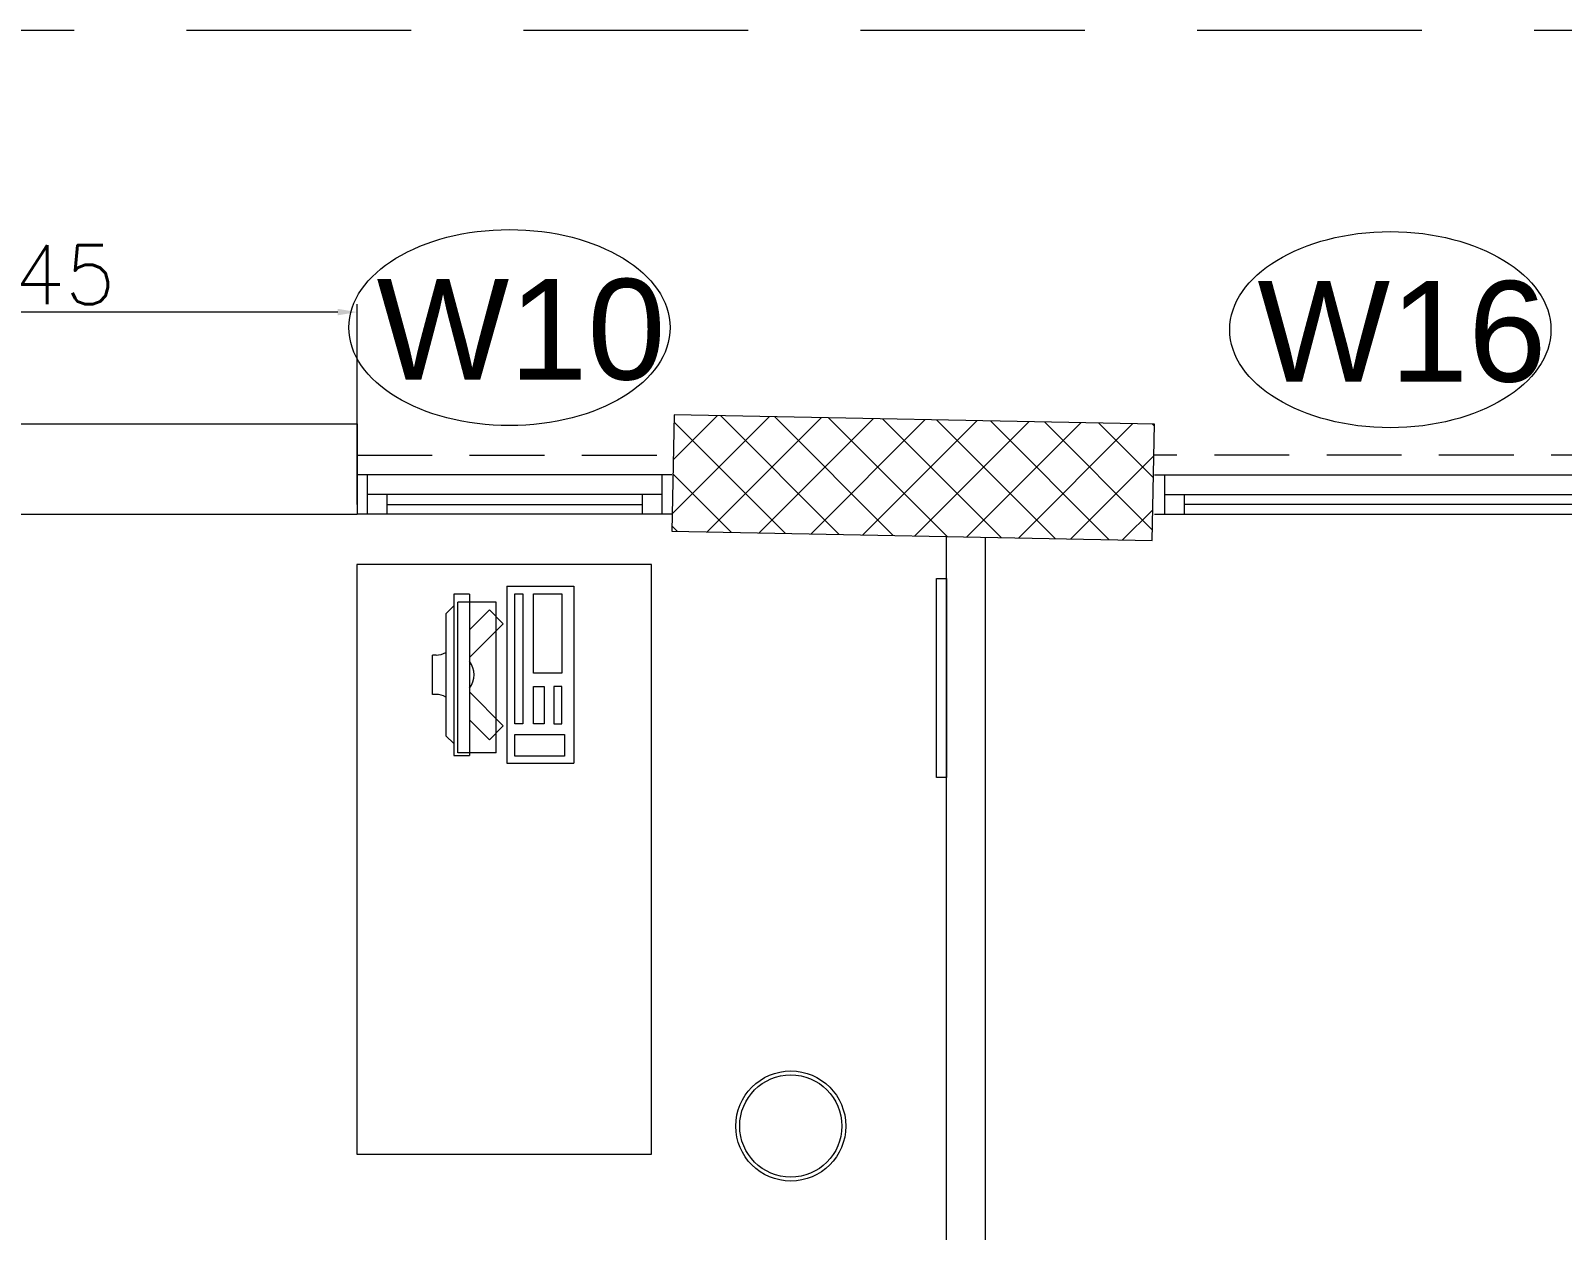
# Model space of a CAD drawing. Header units: millimetres. Extents: x -2143172 to 5255, y -610845 to 279739.
# Drawn here: x -1096557 to -1092660, y -574769 to -571718 of the extents above; entities that cross this region are included whole.
import ezdxf

# ---------------------------------------------------------------- set-up
doc = ezdxf.new("R2010")
doc.units = ezdxf.units.MM
doc.header["$LTSCALE"] = 30
doc.linetypes.add('HIDDEN', pattern=[9.525, 6.35, -3.175])
doc.linetypes.add('HIDDEN2', pattern=[0.1875, 0.125, -0.0625])
doc.layers.get('0').update_dxf_attribs({"lineweight": 5})
doc.layers.get('Defpoints').update_dxf_attribs({"lineweight": 5})
for name, color, linetype, lineweight in [('Al Window tag', 5, 'Continuous', 5), ('Aluminum', 7, 'Continuous', 5), ('C-HYDR-CTCH', 6, 'Continuous', 5), ('dims.', 152, 'Continuous', 5), ('Hatch', 252, 'Continuous', 5), ('LOADING', 163, 'Continuous', 5), ('Proj', 7, 'HIDDEN2', 5), ('Structure', 20, 'Continuous', 5), ('Walls', 32, 'Continuous', 5)]:
    doc.layers.add(name, color=color, linetype=linetype, lineweight=lineweight)
doc.styles.add('SIMPLEX', font='SIMPLEX.shx', dxfattribs={"height": 150})
doc.styles.add('TTLB-A0-JeddahDP$0$swis721', font='swiss.ttf')
doc.dimstyles.new('Buk', dxfattribs={"dimtxt": 150, "dimasz": 50, "dimexe": 20, "dimexo": 25, "dimgap": 20, "dimtad": 1, "dimdec": 0, "dimrnd": 5, "dimdsep": 46, "dimtxsty": 'SIMPLEX', "dimcen": 0, "dimdle": 20, "dimclrd": 256, "dimclre": 256, "dimclrt": 256, "dimadec": 0, "dimazin": 0, "dimtfac": 0.0075, "dimtdec": 0, "dimtmove": 1, "dimatfit": 2, "dimldrblk": 'ARCHTICK', "dimfxl": 1, "dimtolj": 1, "dimtzin": 0, "dimlwd": -1, "dimlwe": -1, "dimarcsym": 0})

# ---------------------------------------------------------------- blocks, each defined once
blk = doc.blocks.new('*D682')
at = {"layer": 'Defpoints', "color": 0, "transparency": 16777216}
for p in [(-1097470.5, -572433.9), (-1097470.5, -572948.1), (-1095725.6, -572948.1, 0.1)]:
    blk.add_point(p, dxfattribs=at)
at = {"layer": 'dims.', "linetype": 'Continuous', "transparency": 16777216}
for p, q in [((-1097470.5, -572923.1), (-1097470.5, -572413.9)), ((-1095725.6, -572923.1), (-1095725.6, -572413.9))]:
    blk.add_line(p, q, dxfattribs=at)
at = {"layer": 'dims.', "transparency": 16777216}
blk.add_line((-1095775.6, -572433.9), (-1097420.5, -572433.9), dxfattribs=at)
for points in [[(-1097420.5, -572425.6), (-1097420.5, -572442.2), (-1097470.5, -572433.9)], [(-1095775.6, -572425.6), (-1095775.6, -572442.2), (-1095725.6, -572433.9)]]:
    blk.add_solid(points, dxfattribs=at)
at = {"layer": 'dims.', "transparency": 16777216, "insert": (-1096598.1, -572338.9), "char_height": 150, "attachment_point": 5, "style": 'SIMPLEX'}
blk.add_mtext('\\A1;1745', dxfattribs=at)
blk = doc.blocks.new('_ArchTick')
at = {"color": 0, "linetype": 'ByBlock', "const_width": 0.15}
blk.add_lwpolyline([(-0.5, -0.5), (0.5, 0.5)], dxfattribs=at)
blk = doc.blocks.new('A$C47696aed')
at = {"layer": 'Hatch'}
h = blk.add_hatch(dxfattribs=at)
h.set_pattern_fill('ANSI37', color=256, scale=30)
h.paths.add_polyline_path([(50952.7, 21917.9), (50348.7, 21909.7), (50352.6, 21621.3), (50956.6, 21629.5)])
h.paths.add_polyline_path([(43791.9, 21910.1), (43208.4, 21904.7), (43188.5, 21613.3), (43772, 21618.7)])
h.paths.add_polyline_path([(29414.9, 21902.8), (28815.8, 21898.7), (28810.1, 21605.6), (29409.2, 21609.7)])
h.paths.add_polyline_path([(36600.2, 21904.9), (35999, 21897.4), (35990.7, 21611.8), (36591.9, 21619.3)])
h.paths.add_polyline_path([(22195.7, 21912), (21589.3, 21890.2), (21603.8, 21597.6), (22210.2, 21619.5)])
h.paths.add_polyline_path([(15459.1, 21901.7), (14237.2, 21925.6), (14230.7, 21629.5), (15452.7, 21605.5)])
h.paths.add_polyline_path([(15473.2, 14701.6), (14258.2, 14685.8), (14244.7, 14393.4), (15459.7, 14409.1)])
h.paths.add_polyline_path([(15447.1, 7508.4), (14244, 7492.4), (14238.3, 7199.4), (15441.4, 7215.3)])
h.paths.add_polyline_path([(15465.6, 309.7), (14269, 298.3), (14271.8, 3.8), (15468.5, 15.2)])
h.paths.add_polyline_path([(7830.6, 311.8), (7227.1, 308.1), (7237.7, 22.6), (7841.3, 26.3)])
h.paths.add_polyline_path([(7815.2, 7509.8), (7218.4, 7511.4), (7218.2, 7210.2), (7815.1, 7208.6)])
h.paths.add_polyline_path([(7825.1, 14699.4), (7205.8, 14700.6), (7195.2, 14397.6), (7814.5, 14396.4)])
h.paths.add_polyline_path([(7801.7, 21878.7), (7201.1, 21893.2), (7197.5, 21603.6), (7798.1, 21589.1)])
h.paths.add_polyline_path([(602.6, 21876.9), (0, 21899.6), (1.9, 21611.2), (604.5, 21588.5)])
h.paths.add_polyline_path([(610.4, 7498.6), (8.3, 7491.6), (11.7, 7200), (613.7, 7206.9)])
h.paths.add_polyline_path([(627.9, 303.9), (29.5, 302.9), (34.3, 2.3), (632.7, 3.3)])
h.paths.add_polyline_path([(22214.6, 317.2), (21608.9, 304.3), (21614.6, 3.1), (22220.3, 16)])
h.paths.add_polyline_path([(22208.1, 7509.7), (21613.7, 7492.1), (21615.8, 7195.5), (22210.2, 7213.1)])
h.paths.add_polyline_path([(22199.3, 14717.7), (21600.4, 14710), (21604.4, 14409.9), (22203.4, 14417.6)])
h.paths.add_polyline_path([(29399.7, 14702.4), (28797.7, 14707.1), (28802, 14415), (29403.9, 14410.3)])
h.paths.add_polyline_path([(29403.4, 7519.8), (28799.6, 7502.2), (28813, 7202.1), (29413.1, 7223.2)])
h.paths.add_polyline_path([(29419.5, 303.8), (28815.7, 310.4), (28813.3, 24.7), (29417.2, 18.1)])
h.paths.add_polyline_path([(36618, 314.2), (36020.7, 299.7), (36029.7, 0), (36627, 14.6)])
h.paths.add_polyline_path([(36610.7, 7502.6), (36009.5, 7504.5), (36010.6, 7207.3), (36611.9, 7205.4)])
h.paths.add_polyline_path([(36574.3, 14706.4), (35993.4, 14711.1), (36013.1, 14421.3), (36594, 14416.6)])
h.paths.add_polyline_path([(43777.6, 14705.7), (43180, 14719.4), (43182, 14427.5), (43779.6, 14413.8)])
h.paths.add_polyline_path([(43778.6, 7507.1), (43210.2, 7499.5), (43212, 7205.4), (43780.5, 7213)])
h.paths.add_polyline_path([(43815.7, 310), (43210.4, 307.3), (43211.8, 2.8), (43817, 5.4)])
h.paths.add_polyline_path([(50989.9, 309.5), (50401.9, 325.5), (50388.7, 18.3), (50976.7, 2.3)])
h.paths.add_polyline_path([(50974.1, 7508.9), (50370.9, 7510), (50368.9, 7213.4), (50972.2, 7212.3)])
at = {"layer": 'C-HYDR-CTCH', "color": 4, "flags": 128}
blk.add_lwpolyline([(15452.7, 21605.5), (15459.1, 21901.7), (14237.2, 21925.6), (14230.7, 21629.5), (15452.7, 21605.5)], dxfattribs=at)
blk = doc.blocks.new('A$C10F73263')
at = {"layer": 'Al Window tag'}
blk.add_ellipse((0, 0), major_axis=(408.6, 0), ratio=0.610025, dxfattribs=at)
at = {"layer": 'Al Window tag', "insert": (-338.2, 123.8, 0), "char_height": 256, "attachment_point": 1, "style": 'TTLB-A0-JeddahDP$0$swis721'}
blk.add_mtext_dynamic_manual_height_columns('W10', width=1569.457, gutter_width=9406.5, heights=[480.3], dxfattribs=at)
blk = doc.blocks.new('A$C3BB820D7')
at = {"layer": 'Al Window tag'}
blk.add_ellipse((0, 0), major_axis=(408.6, 0), ratio=0.610025, dxfattribs=at)
at = {"layer": 'Al Window tag', "insert": (-338.2, 123.8, 0), "char_height": 256, "attachment_point": 1, "style": 'TTLB-A0-JeddahDP$0$swis721'}
blk.add_mtext_dynamic_manual_height_columns('W16', width=1569.457, gutter_width=9406.5, heights=[480.3], dxfattribs=at)
blk = doc.blocks.new('WM00001-P')
blk.add_circle((0, 0), 0.14)
at = {"color": 8}
blk.add_circle((0, 0), 0.13, dxfattribs=at)
blk = doc.blocks.new('ITCWLS1-P')
for p, q in [((-0.2651, 0.43, 0), (-0.3051, 0.43, 0)), ((-0.3051, 0.43, 0), (-0.3051, 0.02, 0)), ((-0.2651, 0.43, 0), (-0.2651, 0.02, 0)), ((-0.17, 0.45), (-0.17, 0)), ((-0.17, 0.45), (0, 0.45)), ((-0.1496, 0.4305), (-0.1291, 0.4305)), ((-0.1291, 0.4305), (-0.1291, 0.4089)), ((0, 0.45), (0, 0)), ((-0.3251, 0.38, 0), (-0.3051, 0.4, 0)), ((-0.3251, 0.38, 0), (-0.3251, 0.07, 0)), ((-0.3251, 0.07, 0), (-0.3051, 0.05, 0)), ((-0.3051, 0.02, 0), (-0.2651, 0.02, 0)), ((-0.17, 0), (0, 0))]:
    blk.add_line(p, q)
at = {"color": 8, "linetype": 'HIDDEN'}
for p, q in [((-0.197, 0.4094), (-0.295, 0.4094)), ((-0.295, 0.0264), (-0.295, 0.4094)), ((-0.197, 0.0264), (-0.197, 0.4094)), ((-0.197, 0.0264), (-0.295, 0.0264))]:
    blk.add_line(p, q, dxfattribs=at)
at = {"color": 1, "extrusion": (2.48281e-10, 3.18408e-10, -1)}
for p, q in [((-0.2651, 0.3395), (-0.2144, 0.3902)), ((-0.1791, 0.3548), (-0.2144, 0.3902)), ((-0.2651, 0.2688), (-0.1791, 0.3548))]:
    blk.add_line(p, q, dxfattribs=at)
at = {"color": 1}
for p, q in [((-0.3503, 0.275), (-0.3596, 0.275)), ((-0.3596, 0.175), (-0.3596, 0.275)), ((-0.3503, 0.175), (-0.3596, 0.175))]:
    blk.add_line(p, q, dxfattribs=at)
at = {"color": 1, "extrusion": (2.48281e-10, -3.18408e-10, -1)}
for p, q in [((-0.2651, 0.1812), (-0.1791, 0.0952)), ((-0.2651, 0.1105), (-0.2144, 0.0598)), ((-0.1791, 0.0952), (-0.2144, 0.0598))]:
    blk.add_line(p, q, dxfattribs=at)
blk.add_lwpolyline([(-0.1291, 0.4089), (-0.1291, 0.1), (-0.1496, 0.1), (-0.1496, 0.4305)])
for points in [[(-0.1019, 0.4305), (-0.0304, 0.4305), (-0.0304, 0.2294), (-0.1019, 0.2294)], [(-0.1019, 0.1954), (-0.0747, 0.1954), (-0.0747, 0.1), (-0.1019, 0.1)], [(-0.0304, 0.1954), (-0.0508, 0.1954), (-0.0508, 0.1), (-0.0304, 0.1)], [(-0.1496, 0.0727), (-0.0236, 0.0727), (-0.0236, 0.0182), (-0.1496, 0.0182)]]:
    blk.add_lwpolyline(points, close=True)
at = {"color": 250, "linetype": 'Continuous'}
for points in [[(-0.1496, 0.1), (-0.1496, 0.1), (-0.1496, 0.1), (-0.1496, 0.1), (-0.1496, 0.1), (-0.1496, 0.1), (-0.1496, 0.1), (-0.1496, 0.1), (-0.1496, 0.1)], [(-0.1496, 0.1), (-0.1496, 0.1), (-0.1496, 0.1), (-0.1496, 0.1), (-0.1496, 0.1), (-0.1496, 0.1), (-0.1496, 0.1), (-0.1496, 0.1), (-0.1496, 0.1), (-0.1496, 0.1), (-0.1496, 0.1), (-0.1496, 0.1), (-0.1496, 0.1), (-0.1496, 0.1), (-0.1496, 0.1), (-0.1496, 0.1), (-0.1496, 0.1), (-0.1496, 0.1)], [(-0.1496, 0.1), (-0.1496, 0.1), (-0.1496, 0.1), (-0.1496, 0.1), (-0.1496, 0.1), (-0.1496, 0.1), (-0.1496, 0.1), (-0.1496, 0.1), (-0.1496, 0.1), (-0.1496, 0.1)], [(-0.1496, 0.1), (-0.1496, 0.1), (-0.1496, 0.1), (-0.1496, 0.1), (-0.1496, 0.1), (-0.1496, 0.1), (-0.1496, 0.1)], [(-0.1496, 0.1), (-0.1496, 0.1), (-0.1496, 0.1), (-0.1496, 0.1), (-0.1496, 0.1), (-0.1496, 0.1), (-0.1496, 0.1), (-0.1496, 0.1), (-0.1496, 0.1), (-0.1496, 0.1)], [(-0.1496, 0.1), (-0.1496, 0.1), (-0.1496, 0.1), (-0.1496, 0.1), (-0.1496, 0.1), (-0.1496, 0.1), (-0.1496, 0.1), (-0.1496, 0.1), (-0.1496, 0.1), (-0.1496, 0.1), (-0.1496, 0.1), (-0.1496, 0.1), (-0.1496, 0.1), (-0.1496, 0.1), (-0.1496, 0.1)], [(-0.1496, 0.1), (-0.1496, 0.1), (-0.1496, 0.1), (-0.1496, 0.1), (-0.1496, 0.1), (-0.1496, 0.1), (-0.1496, 0.1), (-0.1496, 0.1), (-0.1496, 0.1), (-0.1496, 0.1)], [(-0.1496, 0.1), (-0.1496, 0.1), (-0.1496, 0.1), (-0.1496, 0.1), (-0.1496, 0.1), (-0.1496, 0.1), (-0.1496, 0.1), (-0.1496, 0.1), (-0.1496, 0.1), (-0.1496, 0.1)], [(-0.1496, 0.1), (-0.1496, 0.1), (-0.1496, 0.1), (-0.1496, 0.1), (-0.1496, 0.1), (-0.1496, 0.1), (-0.1496, 0.1), (-0.1496, 0.1), (-0.1496, 0.1), (-0.1496, 0.1), (-0.1496, 0.1), (-0.1496, 0.1), (-0.1496, 0.1), (-0.1496, 0.1), (-0.1496, 0.1), (-0.1496, 0.1), (-0.1496, 0.1), (-0.1496, 0.1), (-0.1496, 0.1), (-0.1496, 0.1), (-0.1496, 0.1), (-0.1496, 0.1), (-0.1496, 0.1), (-0.1496, 0.1), (-0.1496, 0.1), (-0.1496, 0.1), (-0.1496, 0.1), (-0.1496, 0.1), (-0.1496, 0.1), (-0.1496, 0.1), (-0.1496, 0.1), (-0.1496, 0.1), (-0.1496, 0.1), (-0.1496, 0.1), (-0.1496, 0.1), (-0.1496, 0.1), (-0.1496, 0.1), (-0.1496, 0.1), (-0.1496, 0.1), (-0.1496, 0.1), (-0.1496, 0.1), (-0.1496, 0.1), (-0.1496, 0.1), (-0.1496, 0.1), (-0.1496, 0.1), (-0.1496, 0.1), (-0.1496, 0.1), (-0.1496, 0.1), (-0.1496, 0.1), (-0.1496, 0.1), (-0.1496, 0.1), (-0.1496, 0.1), (-0.1496, 0.1), (-0.1496, 0.1)], [(-0.1496, 0.1), (-0.1496, 0.1), (-0.1496, 0.1), (-0.1496, 0.1), (-0.1496, 0.1), (-0.1496, 0.1), (-0.1496, 0.1), (-0.1496, 0.1), (-0.1496, 0.1), (-0.1496, 0.1), (-0.1496, 0.1), (-0.1496, 0.1), (-0.1496, 0.1), (-0.1496, 0.1), (-0.1496, 0.1), (-0.1496, 0.1), (-0.1496, 0.1), (-0.1496, 0.1), (-0.1496, 0.1), (-0.1496, 0.1), (-0.1496, 0.1), (-0.1496, 0.1), (-0.1496, 0.1), (-0.1496, 0.1), (-0.1496, 0.1), (-0.1496, 0.1), (-0.1496, 0.1), (-0.1496, 0.1), (-0.1496, 0.1), (-0.1496, 0.1), (-0.1496, 0.1), (-0.1496, 0.1), (-0.1496, 0.1), (-0.1496, 0.1), (-0.1496, 0.1), (-0.1496, 0.1), (-0.1496, 0.1), (-0.1496, 0.1), (-0.1496, 0.1), (-0.1496, 0.1), (-0.1496, 0.1), (-0.1496, 0.1), (-0.1496, 0.1), (-0.1496, 0.1), (-0.1496, 0.1), (-0.1496, 0.1), (-0.1496, 0.1), (-0.1496, 0.1), (-0.1496, 0.1), (-0.1496, 0.1), (-0.1496, 0.1), (-0.1496, 0.1), (-0.1496, 0.1), (-0.1496, 0.1), (-0.1496, 0.1), (-0.1496, 0.1), (-0.1496, 0.1), (-0.1496, 0.1), (-0.1496, 0.1), (-0.1496, 0.1), (-0.1496, 0.1), (-0.1496, 0.1), (-0.1496, 0.1), (-0.1496, 0.1), (-0.1496, 0.1), (-0.1496, 0.1), (-0.1496, 0.1), (-0.1496, 0.1), (-0.1496, 0.1), (-0.1496, 0.1), (-0.1496, 0.1), (-0.1496, 0.1), (-0.1496, 0.1), (-0.1496, 0.1), (-0.1496, 0.1), (-0.1496, 0.1), (-0.1496, 0.1), (-0.1496, 0.1), (-0.1496, 0.1), (-0.1496, 0.1), (-0.1496, 0.1), (-0.1496, 0.1), (-0.1496, 0.1), (-0.1496, 0.1), (-0.1496, 0.1), (-0.1496, 0.1), (-0.1496, 0.1), (-0.1496, 0.1), (-0.1496, 0.1)], [(-0.1496, 0.1), (-0.1496, 0.1), (-0.1496, 0.1), (-0.1496, 0.1), (-0.1496, 0.1), (-0.1496, 0.1), (-0.1496, 0.1), (-0.1496, 0.1), (-0.1496, 0.1), (-0.1496, 0.1), (-0.1496, 0.1), (-0.1496, 0.1)], [(-0.1496, 0.1), (-0.1496, 0.1), (-0.1496, 0.1), (-0.1496, 0.1), (-0.1496, 0.1), (-0.1496, 0.1), (-0.1496, 0.1)], [(-0.1496, 0.1), (-0.1496, 0.1), (-0.1496, 0.1), (-0.1496, 0.1), (-0.1496, 0.1), (-0.1496, 0.1), (-0.1496, 0.1), (-0.1496, 0.1), (-0.1496, 0.1), (-0.1496, 0.1), (-0.1496, 0.1), (-0.1496, 0.1), (-0.1496, 0.1), (-0.1496, 0.1), (-0.1496, 0.1), (-0.1496, 0.1), (-0.1496, 0.1)], [(-0.1496, 0.1), (-0.1496, 0.1), (-0.1496, 0.1), (-0.1496, 0.1), (-0.1496, 0.1), (-0.1496, 0.1), (-0.1496, 0.1), (-0.1496, 0.1), (-0.1496, 0.1), (-0.1496, 0.1), (-0.1496, 0.1), (-0.1496, 0.1), (-0.1496, 0.1), (-0.1496, 0.1), (-0.1496, 0.1), (-0.1496, 0.1), (-0.1496, 0.1), (-0.1496, 0.1), (-0.1496, 0.1), (-0.1496, 0.1), (-0.1496, 0.1), (-0.1496, 0.1), (-0.1496, 0.1), (-0.1496, 0.1), (-0.1496, 0.1), (-0.1496, 0.1), (-0.1496, 0.1), (-0.1496, 0.1), (-0.1496, 0.1), (-0.1496, 0.1), (-0.1496, 0.1), (-0.1496, 0.1), (-0.1496, 0.1), (-0.1496, 0.1), (-0.1496, 0.1), (-0.1496, 0.1), (-0.1496, 0.1), (-0.1496, 0.1), (-0.1496, 0.1), (-0.1496, 0.1), (-0.1496, 0.1), (-0.1496, 0.1), (-0.1496, 0.1), (-0.1496, 0.1), (-0.1496, 0.1), (-0.1496, 0.1), (-0.1496, 0.1), (-0.1496, 0.1), (-0.1496, 0.1), (-0.1496, 0.1), (-0.1496, 0.1), (-0.1496, 0.1), (-0.1496, 0.1), (-0.1496, 0.1), (-0.1496, 0.1), (-0.1496, 0.1), (-0.1496, 0.1), (-0.1496, 0.1), (-0.1496, 0.1), (-0.1496, 0.1), (-0.1496, 0.1), (-0.1496, 0.1), (-0.1496, 0.1), (-0.1496, 0.1), (-0.1496, 0.1), (-0.1496, 0.1), (-0.1496, 0.1), (-0.1496, 0.1), (-0.1496, 0.1), (-0.1496, 0.1), (-0.1496, 0.1), (-0.1496, 0.1), (-0.1496, 0.1), (-0.1496, 0.1), (-0.1496, 0.1), (-0.1496, 0.1), (-0.1496, 0.1), (-0.1496, 0.1), (-0.1496, 0.1), (-0.1496, 0.1), (-0.1496, 0.1), (-0.1496, 0.1), (-0.1496, 0.1), (-0.1496, 0.1), (-0.1496, 0.1), (-0.1496, 0.1), (-0.1496, 0.1), (-0.1496, 0.1), (-0.1496, 0.1), (-0.1496, 0.1), (-0.1496, 0.1), (-0.1496, 0.1), (-0.1496, 0.1), (-0.1496, 0.1), (-0.1496, 0.1), (-0.1496, 0.1), (-0.1496, 0.1), (-0.1496, 0.1), (-0.1496, 0.1), (-0.1496, 0.1), (-0.1496, 0.1), (-0.1496, 0.1), (-0.1496, 0.1), (-0.1496, 0.1), (-0.1496, 0.1), (-0.1496, 0.1), (-0.1496, 0.1), (-0.1496, 0.1), (-0.1496, 0.1), (-0.1496, 0.1), (-0.1496, 0.1)], [(-0.1496, 0.1), (-0.1496, 0.1), (-0.1496, 0.1), (-0.1496, 0.1), (-0.1496, 0.1), (-0.1496, 0.1), (-0.1496, 0.1), (-0.1496, 0.1)]]:
    blk.add_lwpolyline(points, dxfattribs=at)
for points in [[(-0.1496, 0.1), (-0.1496, 0.1), (-0.1496, 0.1), (-0.1496, 0.1), (-0.1496, 0.1), (-0.1496, 0.1), (-0.1496, 0.1), (-0.1496, 0.1), (-0.1496, 0.1), (-0.1496, 0.1), (-0.1496, 0.1), (-0.1496, 0.1), (-0.1496, 0.1), (-0.1496, 0.1), (-0.1496, 0.1), (-0.1496, 0.1), (-0.1496, 0.1), (-0.1496, 0.1), (-0.1496, 0.1), (-0.1496, 0.1), (-0.1496, 0.1), (-0.1496, 0.1), (-0.1496, 0.1), (-0.1496, 0.1), (-0.1496, 0.1), (-0.1496, 0.1), (-0.1496, 0.1), (-0.1496, 0.1), (-0.1496, 0.1), (-0.1496, 0.1), (-0.1496, 0.1), (-0.1496, 0.1), (-0.1496, 0.1), (-0.1496, 0.1), (-0.1496, 0.1), (-0.1496, 0.1), (-0.1496, 0.1), (-0.1496, 0.1), (-0.1496, 0.1), (-0.1496, 0.1), (-0.1496, 0.1), (-0.1496, 0.1), (-0.1496, 0.1), (-0.1496, 0.1), (-0.1496, 0.1), (-0.1496, 0.1), (-0.1496, 0.1), (-0.1496, 0.1), (-0.1496, 0.1), (-0.1496, 0.1), (-0.1496, 0.1), (-0.1496, 0.1), (-0.1496, 0.1), (-0.1496, 0.1), (-0.1496, 0.1), (-0.1496, 0.1), (-0.1496, 0.1), (-0.1496, 0.1), (-0.1496, 0.1), (-0.1496, 0.1), (-0.1496, 0.1), (-0.1496, 0.1), (-0.1496, 0.1), (-0.1496, 0.1), (-0.1496, 0.1), (-0.1496, 0.1), (-0.1496, 0.1), (-0.1496, 0.1), (-0.1496, 0.1), (-0.1496, 0.1), (-0.1496, 0.1), (-0.1496, 0.1), (-0.1496, 0.1), (-0.1496, 0.1), (-0.1496, 0.1), (-0.1496, 0.1), (-0.1496, 0.1), (-0.1496, 0.1), (-0.1496, 0.1), (-0.1496, 0.1), (-0.1496, 0.1), (-0.1496, 0.1), (-0.1496, 0.1), (-0.1496, 0.1), (-0.1496, 0.1), (-0.1496, 0.1), (-0.1496, 0.1), (-0.1496, 0.1), (-0.1496, 0.1), (-0.1496, 0.1), (-0.1496, 0.1), (-0.1496, 0.1), (-0.1496, 0.1), (-0.1496, 0.1), (-0.1496, 0.1), (-0.1496, 0.1), (-0.1496, 0.1), (-0.1496, 0.1), (-0.1496, 0.1), (-0.1496, 0.1), (-0.1496, 0.1), (-0.1496, 0.1), (-0.1496, 0.1), (-0.1496, 0.1), (-0.1496, 0.1), (-0.1496, 0.1), (-0.1496, 0.1), (-0.1496, 0.1), (-0.1496, 0.1), (-0.1496, 0.1), (-0.1496, 0.1), (-0.1496, 0.1), (-0.1496, 0.1), (-0.1496, 0.1), (-0.1496, 0.1), (-0.1496, 0.1), (-0.1496, 0.1), (-0.1496, 0.1), (-0.1496, 0.1), (-0.1496, 0.1), (-0.1496, 0.1), (-0.1496, 0.1), (-0.1496, 0.1), (-0.1496, 0.1), (-0.1496, 0.1), (-0.1496, 0.1), (-0.1496, 0.1), (-0.1496, 0.1), (-0.1496, 0.1), (-0.1496, 0.1), (-0.1496, 0.1), (-0.1496, 0.1), (-0.1496, 0.1), (-0.1496, 0.1), (-0.1496, 0.1), (-0.1496, 0.1), (-0.1496, 0.1), (-0.1496, 0.1), (-0.1496, 0.1), (-0.1496, 0.1), (-0.1496, 0.1), (-0.1496, 0.1), (-0.1496, 0.1), (-0.1496, 0.1), (-0.1496, 0.1), (-0.1496, 0.1), (-0.1496, 0.1), (-0.1496, 0.1), (-0.1496, 0.1), (-0.1496, 0.1), (-0.1496, 0.1), (-0.1496, 0.1), (-0.1496, 0.1), (-0.1496, 0.1), (-0.1496, 0.1), (-0.1496, 0.1), (-0.1496, 0.1), (-0.1496, 0.1), (-0.1496, 0.1), (-0.1496, 0.1), (-0.1496, 0.1), (-0.1496, 0.1), (-0.1496, 0.1), (-0.1496, 0.1), (-0.1496, 0.1), (-0.1496, 0.1), (-0.1496, 0.1), (-0.1496, 0.1), (-0.1496, 0.1), (-0.1496, 0.1), (-0.1496, 0.1), (-0.1496, 0.1), (-0.1496, 0.1), (-0.1496, 0.1), (-0.1496, 0.1), (-0.1496, 0.1), (-0.1496, 0.1), (-0.1496, 0.1), (-0.1496, 0.1), (-0.1496, 0.1), (-0.1496, 0.1), (-0.1496, 0.1), (-0.1496, 0.1), (-0.1496, 0.1), (-0.1496, 0.1), (-0.1496, 0.1), (-0.1496, 0.1), (-0.1496, 0.1), (-0.1496, 0.1), (-0.1496, 0.1), (-0.1496, 0.1), (-0.1496, 0.1), (-0.1496, 0.1), (-0.1496, 0.1), (-0.1496, 0.1), (-0.1496, 0.1), (-0.1496, 0.1), (-0.1496, 0.1), (-0.1496, 0.1), (-0.1496, 0.1), (-0.1496, 0.1), (-0.1496, 0.1), (-0.1496, 0.1), (-0.1496, 0.1), (-0.1496, 0.1), (-0.1496, 0.1), (-0.1496, 0.1), (-0.1496, 0.1), (-0.1496, 0.1), (-0.1496, 0.1), (-0.1496, 0.1), (-0.1496, 0.1), (-0.1496, 0.1), (-0.1496, 0.1), (-0.1496, 0.1), (-0.1496, 0.1), (-0.1496, 0.1), (-0.1496, 0.1), (-0.1496, 0.1), (-0.1496, 0.1), (-0.1496, 0.1), (-0.1496, 0.1), (-0.1496, 0.1), (-0.1496, 0.1), (-0.1496, 0.1), (-0.1496, 0.1), (-0.1496, 0.1), (-0.1496, 0.1), (-0.1496, 0.1), (-0.1496, 0.1), (-0.1496, 0.1), (-0.1496, 0.1), (-0.1496, 0.1), (-0.1496, 0.1), (-0.1496, 0.1), (-0.1496, 0.1), (-0.1496, 0.1), (-0.1496, 0.1), (-0.1496, 0.1), (-0.1496, 0.1), (-0.1496, 0.1), (-0.1496, 0.1), (-0.1496, 0.1), (-0.1496, 0.1), (-0.1496, 0.1), (-0.1496, 0.1), (-0.1496, 0.1), (-0.1496, 0.1), (-0.1496, 0.1), (-0.1496, 0.1), (-0.1496, 0.1), (-0.1496, 0.1), (-0.1496, 0.1), (-0.1496, 0.1), (-0.1496, 0.1), (-0.1496, 0.1), (-0.1496, 0.1), (-0.1496, 0.1), (-0.1496, 0.1), (-0.1496, 0.1), (-0.1496, 0.1), (-0.1496, 0.1), (-0.1496, 0.1), (-0.1496, 0.1), (-0.1496, 0.1), (-0.1496, 0.1), (-0.1496, 0.1), (-0.1496, 0.1), (-0.1496, 0.1), (-0.1496, 0.1), (-0.1496, 0.1), (-0.1496, 0.1), (-0.1496, 0.1), (-0.1496, 0.1), (-0.1496, 0.1), (-0.1496, 0.1), (-0.1496, 0.1)], [(-0.1496, 0.1), (-0.1496, 0.1), (-0.1496, 0.1), (-0.1496, 0.1), (-0.1496, 0.1), (-0.1496, 0.1), (-0.1496, 0.1), (-0.1496, 0.1), (-0.1496, 0.1), (-0.1496, 0.1), (-0.1496, 0.1), (-0.1496, 0.1), (-0.1496, 0.1), (-0.1496, 0.1), (-0.1496, 0.1), (-0.1496, 0.1), (-0.1496, 0.1), (-0.1496, 0.1), (-0.1496, 0.1), (-0.1496, 0.1), (-0.1496, 0.1), (-0.1496, 0.1), (-0.1496, 0.1), (-0.1496, 0.1), (-0.1496, 0.1), (-0.1496, 0.1), (-0.1496, 0.1), (-0.1496, 0.1), (-0.1496, 0.1), (-0.1496, 0.1), (-0.1496, 0.1), (-0.1496, 0.1), (-0.1496, 0.1), (-0.1496, 0.1), (-0.1496, 0.1), (-0.1496, 0.1), (-0.1496, 0.1), (-0.1496, 0.1), (-0.1496, 0.1), (-0.1496, 0.1), (-0.1496, 0.1), (-0.1496, 0.1), (-0.1496, 0.1), (-0.1496, 0.1), (-0.1496, 0.1), (-0.1496, 0.1), (-0.1496, 0.1), (-0.1496, 0.1), (-0.1496, 0.1), (-0.1496, 0.1), (-0.1496, 0.1), (-0.1496, 0.1), (-0.1496, 0.1), (-0.1496, 0.1), (-0.1496, 0.1), (-0.1496, 0.1), (-0.1496, 0.1), (-0.1496, 0.1), (-0.1496, 0.1), (-0.1496, 0.1), (-0.1496, 0.1), (-0.1496, 0.1), (-0.1496, 0.1), (-0.1496, 0.1), (-0.1496, 0.1), (-0.1496, 0.1), (-0.1496, 0.1), (-0.1496, 0.1), (-0.1496, 0.1), (-0.1496, 0.1), (-0.1496, 0.1), (-0.1496, 0.1), (-0.1496, 0.1), (-0.1496, 0.1), (-0.1496, 0.1), (-0.1496, 0.1), (-0.1496, 0.1), (-0.1496, 0.1), (-0.1496, 0.1), (-0.1496, 0.1), (-0.1496, 0.1), (-0.1496, 0.1), (-0.1496, 0.1), (-0.1496, 0.1), (-0.1496, 0.1), (-0.1496, 0.1), (-0.1496, 0.1), (-0.1496, 0.1), (-0.1496, 0.1), (-0.1496, 0.1), (-0.1496, 0.1), (-0.1496, 0.1), (-0.1496, 0.1), (-0.1496, 0.1), (-0.1496, 0.1), (-0.1496, 0.1), (-0.1496, 0.1), (-0.1496, 0.1), (-0.1496, 0.1), (-0.1496, 0.1), (-0.1496, 0.1), (-0.1496, 0.1), (-0.1496, 0.1), (-0.1496, 0.1), (-0.1496, 0.1), (-0.1496, 0.1), (-0.1496, 0.1), (-0.1496, 0.1), (-0.1496, 0.1), (-0.1496, 0.1), (-0.1496, 0.1), (-0.1496, 0.1), (-0.1496, 0.1), (-0.1496, 0.1), (-0.1496, 0.1), (-0.1496, 0.1), (-0.1496, 0.1), (-0.1496, 0.1), (-0.1496, 0.1), (-0.1496, 0.1), (-0.1496, 0.1), (-0.1496, 0.1), (-0.1496, 0.1), (-0.1496, 0.1), (-0.1496, 0.1), (-0.1496, 0.1), (-0.1496, 0.1), (-0.1496, 0.1), (-0.1496, 0.1), (-0.1496, 0.1), (-0.1496, 0.1), (-0.1496, 0.1), (-0.1496, 0.1), (-0.1496, 0.1), (-0.1496, 0.1), (-0.1496, 0.1), (-0.1496, 0.1), (-0.1496, 0.1), (-0.1496, 0.1), (-0.1496, 0.1), (-0.1496, 0.1), (-0.1496, 0.1), (-0.1496, 0.1), (-0.1496, 0.1), (-0.1496, 0.1), (-0.1496, 0.1), (-0.1496, 0.1), (-0.1496, 0.1), (-0.1496, 0.1), (-0.1496, 0.1), (-0.1496, 0.1), (-0.1496, 0.1), (-0.1496, 0.1), (-0.1496, 0.1), (-0.1496, 0.1), (-0.1496, 0.1), (-0.1496, 0.1), (-0.1496, 0.1), (-0.1496, 0.1), (-0.1496, 0.1), (-0.1496, 0.1), (-0.1496, 0.1), (-0.1496, 0.1), (-0.1496, 0.1), (-0.1496, 0.1), (-0.1496, 0.1), (-0.1496, 0.1), (-0.1496, 0.1), (-0.1496, 0.1), (-0.1496, 0.1), (-0.1496, 0.1), (-0.1496, 0.1), (-0.1496, 0.1), (-0.1496, 0.1), (-0.1496, 0.1), (-0.1496, 0.1), (-0.1496, 0.1), (-0.1496, 0.1), (-0.1496, 0.1), (-0.1496, 0.1), (-0.1496, 0.1), (-0.1496, 0.1), (-0.1496, 0.1), (-0.1496, 0.1), (-0.1496, 0.1), (-0.1496, 0.1), (-0.1496, 0.1), (-0.1496, 0.1), (-0.1496, 0.1), (-0.1496, 0.1), (-0.1496, 0.1), (-0.1496, 0.1), (-0.1496, 0.1), (-0.1496, 0.1), (-0.1496, 0.1), (-0.1496, 0.1), (-0.1496, 0.1), (-0.1496, 0.1), (-0.1496, 0.1), (-0.1496, 0.1), (-0.1496, 0.1), (-0.1496, 0.1), (-0.1496, 0.1), (-0.1496, 0.1), (-0.1496, 0.1), (-0.1496, 0.1), (-0.1496, 0.1), (-0.1496, 0.1), (-0.1496, 0.1), (-0.1496, 0.1), (-0.1496, 0.1), (-0.1496, 0.1), (-0.1496, 0.1), (-0.1496, 0.1)], [(-0.1496, 0.1), (-0.1496, 0.1), (-0.1496, 0.1), (-0.1496, 0.1), (-0.1496, 0.1), (-0.1496, 0.1), (-0.1496, 0.1), (-0.1496, 0.1), (-0.1496, 0.1), (-0.1496, 0.1), (-0.1496, 0.1), (-0.1496, 0.1), (-0.1496, 0.1), (-0.1496, 0.1), (-0.1496, 0.1), (-0.1496, 0.1), (-0.1496, 0.1), (-0.1496, 0.1), (-0.1496, 0.1), (-0.1496, 0.1), (-0.1496, 0.1), (-0.1496, 0.1), (-0.1496, 0.1), (-0.1496, 0.1), (-0.1496, 0.1), (-0.1496, 0.1), (-0.1496, 0.1), (-0.1496, 0.1), (-0.1496, 0.1), (-0.1496, 0.1), (-0.1496, 0.1), (-0.1496, 0.1), (-0.1496, 0.1), (-0.1496, 0.1), (-0.1496, 0.1), (-0.1496, 0.1), (-0.1496, 0.1), (-0.1496, 0.1), (-0.1496, 0.1), (-0.1496, 0.1), (-0.1496, 0.1), (-0.1496, 0.1), (-0.1496, 0.1), (-0.1496, 0.1), (-0.1496, 0.1), (-0.1496, 0.1), (-0.1496, 0.1), (-0.1496, 0.1), (-0.1496, 0.1), (-0.1496, 0.1), (-0.1496, 0.1), (-0.1496, 0.1), (-0.1496, 0.1), (-0.1496, 0.1), (-0.1496, 0.1), (-0.1496, 0.1), (-0.1496, 0.1), (-0.1496, 0.1), (-0.1496, 0.1), (-0.1496, 0.1), (-0.1496, 0.1), (-0.1496, 0.1), (-0.1496, 0.1), (-0.1496, 0.1), (-0.1496, 0.1), (-0.1496, 0.1), (-0.1496, 0.1), (-0.1496, 0.1), (-0.1496, 0.1), (-0.1496, 0.1), (-0.1496, 0.1), (-0.1496, 0.1), (-0.1496, 0.1), (-0.1496, 0.1), (-0.1496, 0.1), (-0.1496, 0.1), (-0.1496, 0.1), (-0.1496, 0.1), (-0.1496, 0.1), (-0.1496, 0.1), (-0.1496, 0.1), (-0.1496, 0.1), (-0.1496, 0.1), (-0.1496, 0.1), (-0.1496, 0.1), (-0.1496, 0.1), (-0.1496, 0.1), (-0.1496, 0.1), (-0.1496, 0.1), (-0.1496, 0.1), (-0.1496, 0.1), (-0.1496, 0.1), (-0.1496, 0.1), (-0.1496, 0.1), (-0.1496, 0.1), (-0.1496, 0.1), (-0.1496, 0.1), (-0.1496, 0.1), (-0.1496, 0.1), (-0.1496, 0.1), (-0.1496, 0.1), (-0.1496, 0.1), (-0.1496, 0.1), (-0.1496, 0.1), (-0.1496, 0.1), (-0.1496, 0.1), (-0.1496, 0.1), (-0.1496, 0.1), (-0.1496, 0.1), (-0.1496, 0.1), (-0.1496, 0.1), (-0.1496, 0.1), (-0.1496, 0.1), (-0.1496, 0.1), (-0.1496, 0.1), (-0.1496, 0.1), (-0.1496, 0.1), (-0.1496, 0.1), (-0.1496, 0.1), (-0.1496, 0.1), (-0.1496, 0.1), (-0.1496, 0.1), (-0.1496, 0.1), (-0.1496, 0.1), (-0.1496, 0.1), (-0.1496, 0.1), (-0.1496, 0.1), (-0.1496, 0.1), (-0.1496, 0.1), (-0.1496, 0.1), (-0.1496, 0.1), (-0.1496, 0.1), (-0.1496, 0.1), (-0.1496, 0.1), (-0.1496, 0.1), (-0.1496, 0.1), (-0.1496, 0.1), (-0.1496, 0.1), (-0.1496, 0.1), (-0.1496, 0.1), (-0.1496, 0.1), (-0.1496, 0.1), (-0.1496, 0.1), (-0.1496, 0.1), (-0.1496, 0.1), (-0.1496, 0.1), (-0.1496, 0.1), (-0.1496, 0.1), (-0.1496, 0.1), (-0.1496, 0.1), (-0.1496, 0.1), (-0.1496, 0.1), (-0.1496, 0.1), (-0.1496, 0.1), (-0.1496, 0.1), (-0.1496, 0.1), (-0.1496, 0.1), (-0.1496, 0.1), (-0.1496, 0.1), (-0.1496, 0.1), (-0.1496, 0.1), (-0.1496, 0.1), (-0.1496, 0.1), (-0.1496, 0.1), (-0.1496, 0.1), (-0.1496, 0.1), (-0.1496, 0.1), (-0.1496, 0.1), (-0.1496, 0.1), (-0.1496, 0.1), (-0.1496, 0.1), (-0.1496, 0.1), (-0.1496, 0.1), (-0.1496, 0.1), (-0.1496, 0.1), (-0.1496, 0.1), (-0.1496, 0.1), (-0.1496, 0.1), (-0.1496, 0.1), (-0.1496, 0.1), (-0.1496, 0.1), (-0.1496, 0.1), (-0.1496, 0.1), (-0.1496, 0.1), (-0.1496, 0.1), (-0.1496, 0.1), (-0.1496, 0.1), (-0.1496, 0.1), (-0.1496, 0.1), (-0.1496, 0.1), (-0.1496, 0.1), (-0.1496, 0.1), (-0.1496, 0.1), (-0.1496, 0.1), (-0.1496, 0.1), (-0.1496, 0.1), (-0.1496, 0.1), (-0.1496, 0.1), (-0.1496, 0.1), (-0.1496, 0.1), (-0.1496, 0.1), (-0.1496, 0.1), (-0.1496, 0.1), (-0.1496, 0.1), (-0.1496, 0.1), (-0.1496, 0.1), (-0.1496, 0.1), (-0.1496, 0.1), (-0.1496, 0.1), (-0.1496, 0.1), (-0.1496, 0.1), (-0.1496, 0.1), (-0.1496, 0.1), (-0.1496, 0.1), (-0.1496, 0.1), (-0.1496, 0.1), (-0.1496, 0.1), (-0.1496, 0.1), (-0.1496, 0.1)]]:
    blk.add_lwpolyline(points, close=True, dxfattribs=at)
at = {"color": 1}
for centre, radius, start, end in [((-0.3503, 0.325), 0.05, 270, 300.3093), ((-0.3089, 0.225), 0.0556, 321.9431, 38.0569), ((-0.3503, 0.125), 0.05, 59.6907, 90)]:
    blk.add_arc(centre, radius, start, end, dxfattribs=at)

msp = doc.modelspace()

# ---------------------------------------------------------------- linework, layer by layer
at = {"layer": 'Aluminum'}
for p, q in [((-1094925.6, -572848.1, 0.2), (-1095725.6, -572848.1, 0.2)), ((-1095700.6, -572848.1, 0.2), (-1095700.6, -572948.1, 0.2)), ((-1094950.6, -572848.1, 0.2), (-1094950.6, -572948.1, 0.2)), ((-1094950.6, -572898.1, 0.2), (-1095700.6, -572898.1, 0.2)), ((-1095650.6, -572898.1, 0.2), (-1095650.6, -572948.1, 0.2)), ((-1095000.6, -572898.1, 0.2), (-1095000.6, -572948.1, 0.2)), ((-1094925.6, -572948.1, 0.2), (-1095725.6, -572948.1, 0.2)), ((-1095650.6, -572923.1, 0.2), (-1095000.6, -572923.1, 0.2))]:
    msp.add_line(p, q, dxfattribs=at)
at = {"layer": 'Aluminum', "color": 6}
for p, q in [((-1093697.3, -572848.1, 0.2), (-1092497.3, -572848.1, 0.2)), ((-1093672.3, -572848.1, 0.2), (-1093672.3, -572948.1, 0.2)), ((-1093672.3, -572898.1, 0.2), (-1092522.3, -572898.1, 0.2)), ((-1093622.3, -572898.1, 0.2), (-1093622.3, -572948.1, 0.2)), ((-1093697.3, -572948.1, 0.2), (-1092497.3, -572948.1, 0.2)), ((-1092572.3, -572923.1, 0.2), (-1093622.3, -572923.1, 0.2))]:
    msp.add_line(p, q, dxfattribs=at)
at = {"layer": 'LOADING', "elevation": 0.1}
msp.add_lwpolyline([(-1094977, -573075.8), (-1095727, -573075.8), (-1095727, -574575.8), (-1094977, -574575.8)], close=True, dxfattribs=at)
msp.add_lwpolyline([(-1094227, -573617.3), (-1094252, -573617.3), (-1094252, -573111.3), (-1094227, -573111.3), (-1094227, -573617.3)], dxfattribs=at)
at = {"layer": 'Proj', "linetype": 'HIDDEN'}
msp.add_line((-1095725.6, -572798.1, 0.2), (-1094925.6, -572798.1, 0.2), dxfattribs=at)
at = {"layer": 'Proj', "color": 6, "linetype": 'HIDDEN'}
msp.add_line((-1092497.3, -572798.1, 0.2), (-1093697.3, -572798.1, 0.2), dxfattribs=at)
at = {"layer": 'Proj', "linetype": 'HIDDEN', "ltscale": 3, "elevation": 0.2}
msp.add_lwpolyline([(-1058727, -571718.1), (-1110147, -571718.1), (-1110147, -595618.1), (-1058727, -595618.1)], dxfattribs=at)
at = {"layer": 'Walls'}
for p, q in [((-1097470.5, -572718.1, 0.2), (-1095725.6, -572718.1, 0.2)), ((-1095725.6, -572718.1, 0.2), (-1095725.6, -572948.1, 0.2)), ((-1097470.5, -572948.1, 0.2), (-1095725.6, -572948.1, 0.2)), ((-1094227, -575368.1, 0.2), (-1094227, -573004.6, 0.2)), ((-1094127, -575368.1, 0.2), (-1094127, -573006.6, 0.2))]:
    msp.add_line(p, q, dxfattribs=at)

# ---------------------------------------------------------------- block references
at = {"layer": 'Al Window tag'}
for name, p in [('A$C10F73263', (-1095338.4, -572473.3, 0.1)), ('A$C3BB820D7', (-1093097.3, -572478.6, 0.1))]:
    msp.add_blockref(name, p, dxfattribs=at)
at = {"layer": 'LOADING', "extrusion": (8.01373e-06, 1.9399e-16, 1), "xscale": 1000.000000000009, "yscale": 1000.000000000009, "zscale": 1000.000000000009}
msp.add_blockref('ITCWLS1-P', (-1095175.1, -573581.3, -8.7), dxfattribs=at)
at = {"layer": 'LOADING', "extrusion": (-2.25644e-18, 2.24019e-05, -1), "xscale": -1000, "yscale": 1000, "zscale": 1000, "rotation": 270}
msp.add_blockref('WM00001-P', (1094622.8, -574504, -13), dxfattribs=at)
at = {"layer": 'Structure', "color": 3}
msp.add_blockref('A$C47696aed', (-1109156.4, -594620.4, 0.2), dxfattribs=at)

# ---------------------------------------------------------------- dimensions: what is measured, and where the dimension line sits
at = {"layer": 'dims.'}
dim = msp.add_linear_dim(base=(-1097470.5, -572433.9, 0.1), p1=(-1095725.6, -572948.1, 0.2), p2=(-1097470.5, -572948.1, 0.1), dimstyle='Buk', dxfattribs=at)
dim.commit()
dim.dimension.update_dxf_attribs({"geometry": '*D682', "text_midpoint": (-1096598.1, -572338.9, 0.1)})

doc.saveas('drawing.dxf')
